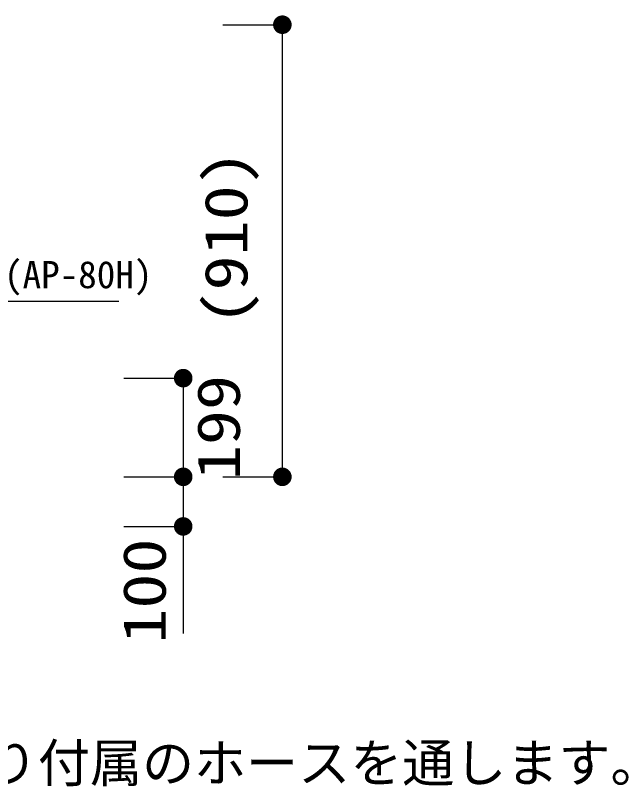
# Model space of a CAD drawing. Units: millimetres, scale not verified. Extents: x -22990 to 8910, y -6308 to 6308.
# Drawn here: x 1033 to 2269, y 2823 to 4379 of the extents above; entities that cross this region are included whole.
import ezdxf
from ezdxf.enums import TextEntityAlignment as Align

# ---------------------------------------------------------------- set-up
doc = ezdxf.new("R2010")
doc.units = ezdxf.units.MM
doc.header["$LTSCALE"] = 30
doc.layers.add('0-3_機器', color=3, linetype='Continuous', lineweight=25)
doc.layers.add('0-F_00クル-フ-6寸法', color=132, linetype='Continuous', lineweight=25)
doc.styles.add('ＭＳ ゴシック', font='')
doc.styles.get('ＭＳ ゴシック').set_extended_font_data('MS Gothic')

msp = doc.modelspace()

# ---------------------------------------------------------------- linework, layer by layer
at = {"layer": '0-3_機器', "color": 4}
msp.add_line((850.05, 3802.46), (1241.31, 3802.46), dxfattribs=at)
at = {"layer": '0-F_00クル-フ-6寸法', "color": 4}
for p, q in [((1450.96, 4359.89), (1570.96, 4359.89)), ((1570.96, 3447.89), (1570.96, 4359.89)), ((1250.96, 3646.94), (1370.96, 3646.94)), ((1370.96, 3646.94), (1370.96, 3447.89)), ((1250.96, 3447.89), (1370.96, 3447.89)), ((1250.96, 3447.89), (1370.96, 3447.89)), ((1370.96, 3447.89), (1370.96, 3347.89)), ((1450.96, 3447.89), (1570.96, 3447.89)), ((1250.96, 3347.89), (1370.96, 3347.89)), ((1370.96, 3347.89), (1370.96, 3132.08))]:
    msp.add_line(p, q, dxfattribs=at)
at = {"layer": '0-F_00クル-フ-6寸法'}
for points in [[(1570.96, 4359.89), (1555.13, 4369.93), (1556.52, 4371.84)], [(1570.96, 4359.89), (1556.52, 4371.84), (1558.13, 4373.55)], [(1570.96, 4359.89), (1558.13, 4373.55), (1559.94, 4375.05)], [(1570.96, 4359.89), (1559.94, 4375.05), (1561.93, 4376.32)], [(1570.96, 4359.89), (1561.93, 4376.32), (1564.06, 4377.32)], [(1570.96, 4359.89), (1564.06, 4377.32), (1566.3, 4378.05)], [(1570.96, 4359.89), (1566.3, 4378.05), (1568.61, 4378.49)], [(1570.96, 4359.89), (1568.61, 4378.49), (1570.96, 4378.64)], [(1570.96, 4359.89), (1570.96, 4378.64), (1573.31, 4378.49)], [(1570.96, 4359.89), (1573.31, 4378.49), (1575.63, 4378.05)], [(1570.96, 4359.89), (1575.63, 4378.05), (1577.87, 4377.32)], [(1570.96, 4359.89), (1577.87, 4377.32), (1580, 4376.32)], [(1570.96, 4359.89), (1580, 4376.32), (1581.99, 4375.05)], [(1570.96, 4359.89), (1581.99, 4375.05), (1583.8, 4373.55)], [(1570.96, 4359.89), (1583.8, 4373.55), (1585.41, 4371.84)], [(1570.96, 4359.89), (1585.41, 4371.84), (1586.8, 4369.93)], [(1570.96, 4359.89), (1552.25, 4361.06), (1552.55, 4363.4)], [(1570.96, 4359.89), (1552.25, 4358.71), (1552.25, 4361.06)], [(1570.96, 4359.89), (1552.55, 4356.37), (1552.25, 4358.71)], [(1570.96, 4359.89), (1552.55, 4363.4), (1553.13, 4365.68)], [(1570.96, 4359.89), (1553.13, 4354.09), (1552.55, 4356.37)], [(1570.96, 4359.89), (1553.13, 4365.68), (1554, 4367.87)], [(1570.96, 4359.89), (1554, 4351.9), (1553.13, 4354.09)], [(1570.96, 4359.89), (1554, 4367.87), (1555.13, 4369.93)], [(1570.96, 4359.89), (1555.13, 4349.84), (1554, 4351.9)], [(1570.96, 4359.89), (1556.52, 4347.93), (1555.13, 4349.84)], [(1570.96, 4359.89), (1558.13, 4346.22), (1556.52, 4347.93)], [(1570.96, 4359.89), (1559.94, 4344.72), (1558.13, 4346.22)], [(1570.96, 4359.89), (1561.93, 4343.45), (1559.94, 4344.72)], [(1570.96, 4359.89), (1564.06, 4342.45), (1561.93, 4343.45)], [(1570.96, 4359.89), (1566.3, 4341.72), (1564.06, 4342.45)], [(1570.96, 4359.89), (1568.61, 4341.28), (1566.3, 4341.72)], [(1570.96, 4359.89), (1570.96, 4341.14), (1568.61, 4341.28)], [(1570.96, 4359.89), (1586.8, 4369.93), (1587.93, 4367.87)], [(1570.96, 4359.89), (1587.93, 4367.87), (1588.8, 4365.68)], [(1570.96, 4359.89), (1588.8, 4365.68), (1589.38, 4363.4)], [(1570.96, 4359.89), (1589.38, 4363.4), (1589.68, 4361.06)], [(1570.96, 4359.89), (1589.68, 4361.06), (1589.68, 4358.71)], [(1570.96, 4359.89), (1573.31, 4341.28), (1570.96, 4341.14)], [(1570.96, 4359.89), (1575.63, 4341.72), (1573.31, 4341.28)], [(1570.96, 4359.89), (1577.87, 4342.45), (1575.63, 4341.72)], [(1570.96, 4359.89), (1580, 4343.45), (1577.87, 4342.45)], [(1570.96, 4359.89), (1581.99, 4344.72), (1580, 4343.45)], [(1570.96, 4359.89), (1583.8, 4346.22), (1581.99, 4344.72)], [(1570.96, 4359.89), (1585.41, 4347.93), (1583.8, 4346.22)], [(1570.96, 4359.89), (1586.8, 4349.84), (1585.41, 4347.93)], [(1570.96, 4359.89), (1587.93, 4351.9), (1586.8, 4349.84)], [(1570.96, 4359.89), (1588.8, 4354.09), (1587.93, 4351.9)], [(1570.96, 4359.89), (1589.38, 4356.37), (1588.8, 4354.09)], [(1570.96, 4359.89), (1589.68, 4358.71), (1589.38, 4356.37)], [(1370.96, 3646.94), (1354, 3654.92), (1355.13, 3656.99)], [(1370.96, 3646.94), (1355.13, 3656.99), (1356.52, 3658.89)], [(1370.96, 3646.94), (1356.52, 3658.89), (1358.13, 3660.61)], [(1370.96, 3646.94), (1358.13, 3660.61), (1359.94, 3662.11)], [(1370.96, 3646.94), (1359.94, 3662.11), (1361.93, 3663.37)], [(1370.96, 3646.94), (1361.93, 3663.37), (1364.06, 3664.37)], [(1370.96, 3646.94), (1364.06, 3664.37), (1366.3, 3665.1)], [(1370.96, 3646.94), (1366.3, 3665.1), (1368.61, 3665.54)], [(1370.96, 3646.94), (1368.61, 3665.54), (1370.96, 3665.69)], [(1370.96, 3646.94), (1370.96, 3665.69), (1373.31, 3665.54)], [(1370.96, 3646.94), (1373.31, 3665.54), (1375.63, 3665.1)], [(1370.96, 3646.94), (1375.63, 3665.1), (1377.87, 3664.37)], [(1370.96, 3646.94), (1377.87, 3664.37), (1380, 3663.37)], [(1370.96, 3646.94), (1380, 3663.37), (1381.99, 3662.11)], [(1370.96, 3646.94), (1381.99, 3662.11), (1383.8, 3660.61)], [(1370.96, 3646.94), (1383.8, 3660.61), (1385.41, 3658.89)], [(1370.96, 3646.94), (1385.41, 3658.89), (1386.8, 3656.99)], [(1370.96, 3646.94), (1386.8, 3656.99), (1387.93, 3654.92)], [(1370.96, 3646.94), (1352.25, 3648.12), (1352.55, 3650.45)], [(1370.96, 3646.94), (1352.25, 3645.76), (1352.25, 3648.12)], [(1370.96, 3646.94), (1352.55, 3643.43), (1352.25, 3645.76)], [(1370.96, 3646.94), (1352.55, 3650.45), (1353.13, 3652.73)], [(1370.96, 3646.94), (1353.13, 3641.14), (1352.55, 3643.43)], [(1370.96, 3646.94), (1353.13, 3652.73), (1354, 3654.92)], [(1370.96, 3646.94), (1354, 3638.96), (1353.13, 3641.14)], [(1370.96, 3646.94), (1355.13, 3636.89), (1354, 3638.96)], [(1370.96, 3646.94), (1356.52, 3634.99), (1355.13, 3636.89)], [(1370.96, 3646.94), (1358.13, 3633.27), (1356.52, 3634.99)], [(1370.96, 3646.94), (1359.94, 3631.77), (1358.13, 3633.27)], [(1370.96, 3646.94), (1361.93, 3630.51), (1359.94, 3631.77)], [(1370.96, 3646.94), (1364.06, 3629.51), (1361.93, 3630.51)], [(1370.96, 3646.94), (1366.3, 3628.78), (1364.06, 3629.51)], [(1370.96, 3646.94), (1368.61, 3628.34), (1366.3, 3628.78)], [(1370.96, 3646.94), (1370.96, 3628.19), (1368.61, 3628.34)], [(1370.96, 3646.94), (1387.93, 3654.92), (1388.8, 3652.73)], [(1370.96, 3646.94), (1388.8, 3652.73), (1389.38, 3650.45)], [(1370.96, 3646.94), (1389.38, 3650.45), (1389.68, 3648.12)], [(1370.96, 3646.94), (1389.68, 3648.12), (1389.68, 3645.76)], [(1370.96, 3646.94), (1373.31, 3628.34), (1370.96, 3628.19)], [(1370.96, 3646.94), (1375.63, 3628.78), (1373.31, 3628.34)], [(1370.96, 3646.94), (1377.87, 3629.51), (1375.63, 3628.78)], [(1370.96, 3646.94), (1380, 3630.51), (1377.87, 3629.51)], [(1370.96, 3646.94), (1381.99, 3631.77), (1380, 3630.51)], [(1370.96, 3646.94), (1383.8, 3633.27), (1381.99, 3631.77)], [(1370.96, 3646.94), (1385.41, 3634.99), (1383.8, 3633.27)], [(1370.96, 3646.94), (1386.8, 3636.89), (1385.41, 3634.99)], [(1370.96, 3646.94), (1387.93, 3638.96), (1386.8, 3636.89)], [(1370.96, 3646.94), (1388.8, 3641.14), (1387.93, 3638.96)], [(1370.96, 3646.94), (1389.38, 3643.43), (1388.8, 3641.14)], [(1370.96, 3646.94), (1389.68, 3645.76), (1389.38, 3643.43)], [(1370.96, 3447.89), (1352.55, 3451.4), (1353.13, 3453.68)], [(1370.96, 3447.89), (1352.55, 3451.4), (1353.13, 3453.68)], [(1370.96, 3447.89), (1353.13, 3453.68), (1354, 3455.87)], [(1370.96, 3447.89), (1353.13, 3453.68), (1354, 3455.87)], [(1370.96, 3447.89), (1354, 3455.87), (1355.13, 3457.93)], [(1370.96, 3447.89), (1354, 3455.87), (1355.13, 3457.93)], [(1370.96, 3447.89), (1355.13, 3457.93), (1356.52, 3459.84)], [(1370.96, 3447.89), (1355.13, 3457.93), (1356.52, 3459.84)], [(1370.96, 3447.89), (1356.52, 3459.84), (1358.13, 3461.55)], [(1370.96, 3447.89), (1356.52, 3459.84), (1358.13, 3461.55)], [(1370.96, 3447.89), (1358.13, 3461.55), (1359.94, 3463.05)], [(1370.96, 3447.89), (1358.13, 3461.55), (1359.94, 3463.05)], [(1370.96, 3447.89), (1359.94, 3463.05), (1361.93, 3464.32)], [(1370.96, 3447.89), (1359.94, 3463.05), (1361.93, 3464.32)], [(1370.96, 3447.89), (1361.93, 3464.32), (1364.06, 3465.32)], [(1370.96, 3447.89), (1361.93, 3464.32), (1364.06, 3465.32)], [(1370.96, 3447.89), (1364.06, 3465.32), (1366.3, 3466.05)], [(1370.96, 3447.89), (1364.06, 3465.32), (1366.3, 3466.05)], [(1370.96, 3447.89), (1366.3, 3466.05), (1368.61, 3466.49)], [(1370.96, 3447.89), (1366.3, 3466.05), (1368.61, 3466.49)], [(1370.96, 3447.89), (1368.61, 3466.49), (1370.96, 3466.64)], [(1370.96, 3447.89), (1368.61, 3466.49), (1370.96, 3466.64)], [(1370.96, 3447.89), (1370.96, 3466.64), (1373.31, 3466.49)], [(1370.96, 3447.89), (1370.96, 3466.64), (1373.31, 3466.49)], [(1370.96, 3447.89), (1373.31, 3466.49), (1375.63, 3466.05)], [(1370.96, 3447.89), (1373.31, 3466.49), (1375.63, 3466.05)], [(1370.96, 3447.89), (1375.63, 3466.05), (1377.87, 3465.32)], [(1370.96, 3447.89), (1375.63, 3466.05), (1377.87, 3465.32)], [(1370.96, 3447.89), (1377.87, 3465.32), (1380, 3464.32)], [(1370.96, 3447.89), (1377.87, 3465.32), (1380, 3464.32)], [(1370.96, 3447.89), (1380, 3464.32), (1381.99, 3463.05)], [(1370.96, 3447.89), (1380, 3464.32), (1381.99, 3463.05)], [(1370.96, 3447.89), (1381.99, 3463.05), (1383.8, 3461.55)], [(1370.96, 3447.89), (1381.99, 3463.05), (1383.8, 3461.55)], [(1370.96, 3447.89), (1383.8, 3461.55), (1385.41, 3459.84)], [(1370.96, 3447.89), (1383.8, 3461.55), (1385.41, 3459.84)], [(1370.96, 3447.89), (1385.41, 3459.84), (1386.8, 3457.93)], [(1370.96, 3447.89), (1385.41, 3459.84), (1386.8, 3457.93)], [(1370.96, 3447.89), (1386.8, 3457.93), (1387.93, 3455.87)], [(1370.96, 3447.89), (1386.8, 3457.93), (1387.93, 3455.87)], [(1370.96, 3447.89), (1387.93, 3455.87), (1388.8, 3453.68)], [(1370.96, 3447.89), (1387.93, 3455.87), (1388.8, 3453.68)], [(1370.96, 3447.89), (1388.8, 3453.68), (1389.38, 3451.4)], [(1370.96, 3447.89), (1388.8, 3453.68), (1389.38, 3451.4)], [(1570.96, 3447.89), (1552.55, 3451.4), (1553.13, 3453.68)], [(1570.96, 3447.89), (1553.13, 3453.68), (1554, 3455.87)], [(1570.96, 3447.89), (1554, 3455.87), (1555.13, 3457.93)], [(1570.96, 3447.89), (1555.13, 3457.93), (1556.52, 3459.84)], [(1570.96, 3447.89), (1556.52, 3459.84), (1558.13, 3461.55)], [(1570.96, 3447.89), (1558.13, 3461.55), (1559.94, 3463.05)], [(1570.96, 3447.89), (1559.94, 3463.05), (1561.93, 3464.32)], [(1570.96, 3447.89), (1561.93, 3464.32), (1564.06, 3465.32)], [(1570.96, 3447.89), (1564.06, 3465.32), (1566.3, 3466.05)], [(1570.96, 3447.89), (1566.3, 3466.05), (1568.61, 3466.49)], [(1570.96, 3447.89), (1568.61, 3466.49), (1570.96, 3466.64)], [(1570.96, 3447.89), (1570.96, 3466.64), (1573.31, 3466.49)], [(1570.96, 3447.89), (1573.31, 3466.49), (1575.63, 3466.05)], [(1570.96, 3447.89), (1575.63, 3466.05), (1577.87, 3465.32)], [(1570.96, 3447.89), (1577.87, 3465.32), (1580, 3464.32)], [(1570.96, 3447.89), (1580, 3464.32), (1581.99, 3463.05)], [(1570.96, 3447.89), (1581.99, 3463.05), (1583.8, 3461.55)], [(1570.96, 3447.89), (1583.8, 3461.55), (1585.41, 3459.84)], [(1570.96, 3447.89), (1585.41, 3459.84), (1586.8, 3457.93)], [(1570.96, 3447.89), (1586.8, 3457.93), (1587.93, 3455.87)], [(1570.96, 3447.89), (1587.93, 3455.87), (1588.8, 3453.68)], [(1570.96, 3447.89), (1588.8, 3453.68), (1589.38, 3451.4)], [(1370.96, 3447.89), (1352.25, 3449.06), (1352.55, 3451.4)], [(1370.96, 3447.89), (1352.25, 3449.06), (1352.55, 3451.4)], [(1370.96, 3447.89), (1352.25, 3446.71), (1352.25, 3449.06)], [(1370.96, 3447.89), (1352.25, 3446.71), (1352.25, 3449.06)], [(1370.96, 3447.89), (1352.55, 3444.37), (1352.25, 3446.71)], [(1370.96, 3447.89), (1352.55, 3444.37), (1352.25, 3446.71)], [(1370.96, 3447.89), (1353.13, 3442.09), (1352.55, 3444.37)], [(1370.96, 3447.89), (1353.13, 3442.09), (1352.55, 3444.37)], [(1370.96, 3447.89), (1354, 3439.9), (1353.13, 3442.09)], [(1370.96, 3447.89), (1354, 3439.9), (1353.13, 3442.09)], [(1370.96, 3447.89), (1355.13, 3437.84), (1354, 3439.9)], [(1370.96, 3447.89), (1355.13, 3437.84), (1354, 3439.9)], [(1370.96, 3447.89), (1356.52, 3435.93), (1355.13, 3437.84)], [(1370.96, 3447.89), (1356.52, 3435.93), (1355.13, 3437.84)], [(1370.96, 3447.89), (1358.13, 3434.22), (1356.52, 3435.93)], [(1370.96, 3447.89), (1358.13, 3434.22), (1356.52, 3435.93)], [(1370.96, 3447.89), (1359.94, 3432.72), (1358.13, 3434.22)], [(1370.96, 3447.89), (1359.94, 3432.72), (1358.13, 3434.22)], [(1370.96, 3447.89), (1361.93, 3431.45), (1359.94, 3432.72)], [(1370.96, 3447.89), (1361.93, 3431.45), (1359.94, 3432.72)], [(1370.96, 3447.89), (1364.06, 3430.45), (1361.93, 3431.45)], [(1370.96, 3447.89), (1364.06, 3430.45), (1361.93, 3431.45)], [(1370.96, 3447.89), (1366.3, 3429.72), (1364.06, 3430.45)], [(1370.96, 3447.89), (1366.3, 3429.72), (1364.06, 3430.45)], [(1370.96, 3447.89), (1368.61, 3429.28), (1366.3, 3429.72)], [(1370.96, 3447.89), (1368.61, 3429.28), (1366.3, 3429.72)], [(1370.96, 3447.89), (1370.96, 3429.14), (1368.61, 3429.28)], [(1370.96, 3447.89), (1370.96, 3429.14), (1368.61, 3429.28)], [(1370.96, 3447.89), (1389.38, 3451.4), (1389.68, 3449.06)], [(1370.96, 3447.89), (1389.38, 3451.4), (1389.68, 3449.06)], [(1370.96, 3447.89), (1389.68, 3449.06), (1389.68, 3446.71)], [(1370.96, 3447.89), (1389.68, 3449.06), (1389.68, 3446.71)], [(1370.96, 3447.89), (1373.31, 3429.28), (1370.96, 3429.14)], [(1370.96, 3447.89), (1375.63, 3429.72), (1373.31, 3429.28)], [(1370.96, 3447.89), (1377.87, 3430.45), (1375.63, 3429.72)], [(1370.96, 3447.89), (1380, 3431.45), (1377.87, 3430.45)], [(1370.96, 3447.89), (1381.99, 3432.72), (1380, 3431.45)], [(1370.96, 3447.89), (1383.8, 3434.22), (1381.99, 3432.72)], [(1370.96, 3447.89), (1385.41, 3435.93), (1383.8, 3434.22)], [(1370.96, 3447.89), (1386.8, 3437.84), (1385.41, 3435.93)], [(1370.96, 3447.89), (1387.93, 3439.9), (1386.8, 3437.84)], [(1370.96, 3447.89), (1388.8, 3442.09), (1387.93, 3439.9)], [(1370.96, 3447.89), (1389.38, 3444.37), (1388.8, 3442.09)], [(1370.96, 3447.89), (1389.68, 3446.71), (1389.38, 3444.37)], [(1370.96, 3447.89), (1373.31, 3429.28), (1370.96, 3429.14)], [(1370.96, 3447.89), (1375.63, 3429.72), (1373.31, 3429.28)], [(1370.96, 3447.89), (1377.87, 3430.45), (1375.63, 3429.72)], [(1370.96, 3447.89), (1380, 3431.45), (1377.87, 3430.45)], [(1370.96, 3447.89), (1381.99, 3432.72), (1380, 3431.45)], [(1370.96, 3447.89), (1383.8, 3434.22), (1381.99, 3432.72)], [(1370.96, 3447.89), (1385.41, 3435.93), (1383.8, 3434.22)], [(1370.96, 3447.89), (1386.8, 3437.84), (1385.41, 3435.93)], [(1370.96, 3447.89), (1387.93, 3439.9), (1386.8, 3437.84)], [(1370.96, 3447.89), (1388.8, 3442.09), (1387.93, 3439.9)], [(1370.96, 3447.89), (1389.38, 3444.37), (1388.8, 3442.09)], [(1370.96, 3447.89), (1389.68, 3446.71), (1389.38, 3444.37)], [(1570.96, 3447.89), (1552.25, 3449.06), (1552.55, 3451.4)], [(1570.96, 3447.89), (1552.25, 3446.71), (1552.25, 3449.06)], [(1570.96, 3447.89), (1552.55, 3444.37), (1552.25, 3446.71)], [(1570.96, 3447.89), (1553.13, 3442.09), (1552.55, 3444.37)], [(1570.96, 3447.89), (1554, 3439.9), (1553.13, 3442.09)], [(1570.96, 3447.89), (1555.13, 3437.84), (1554, 3439.9)], [(1570.96, 3447.89), (1556.52, 3435.93), (1555.13, 3437.84)], [(1570.96, 3447.89), (1558.13, 3434.22), (1556.52, 3435.93)], [(1570.96, 3447.89), (1559.94, 3432.72), (1558.13, 3434.22)], [(1570.96, 3447.89), (1561.93, 3431.45), (1559.94, 3432.72)], [(1570.96, 3447.89), (1564.06, 3430.45), (1561.93, 3431.45)], [(1570.96, 3447.89), (1566.3, 3429.72), (1564.06, 3430.45)], [(1570.96, 3447.89), (1568.61, 3429.28), (1566.3, 3429.72)], [(1570.96, 3447.89), (1570.96, 3429.14), (1568.61, 3429.28)], [(1570.96, 3447.89), (1589.38, 3451.4), (1589.68, 3449.06)], [(1570.96, 3447.89), (1589.68, 3449.06), (1589.68, 3446.71)], [(1570.96, 3447.89), (1573.31, 3429.28), (1570.96, 3429.14)], [(1570.96, 3447.89), (1575.63, 3429.72), (1573.31, 3429.28)], [(1570.96, 3447.89), (1577.87, 3430.45), (1575.63, 3429.72)], [(1570.96, 3447.89), (1580, 3431.45), (1577.87, 3430.45)], [(1570.96, 3447.89), (1581.99, 3432.72), (1580, 3431.45)], [(1570.96, 3447.89), (1583.8, 3434.22), (1581.99, 3432.72)], [(1570.96, 3447.89), (1585.41, 3435.93), (1583.8, 3434.22)], [(1570.96, 3447.89), (1586.8, 3437.84), (1585.41, 3435.93)], [(1570.96, 3447.89), (1587.93, 3439.9), (1586.8, 3437.84)], [(1570.96, 3447.89), (1588.8, 3442.09), (1587.93, 3439.9)], [(1570.96, 3447.89), (1589.38, 3444.37), (1588.8, 3442.09)], [(1570.96, 3447.89), (1589.68, 3446.71), (1589.38, 3444.37)], [(1370.96, 3347.89), (1356.52, 3359.84), (1358.13, 3361.55)], [(1370.96, 3347.89), (1358.13, 3361.55), (1359.94, 3363.05)], [(1370.96, 3347.89), (1359.94, 3363.05), (1361.93, 3364.32)], [(1370.96, 3347.89), (1361.93, 3364.32), (1364.06, 3365.32)], [(1370.96, 3347.89), (1364.06, 3365.32), (1366.3, 3366.05)], [(1370.96, 3347.89), (1366.3, 3366.05), (1368.61, 3366.49)], [(1370.96, 3347.89), (1368.61, 3366.49), (1370.96, 3366.64)], [(1370.96, 3347.89), (1370.96, 3366.64), (1373.31, 3366.49)], [(1370.96, 3347.89), (1373.31, 3366.49), (1375.63, 3366.05)], [(1370.96, 3347.89), (1375.63, 3366.05), (1377.87, 3365.32)], [(1370.96, 3347.89), (1377.87, 3365.32), (1380, 3364.32)], [(1370.96, 3347.89), (1380, 3364.32), (1381.99, 3363.05)], [(1370.96, 3347.89), (1381.99, 3363.05), (1383.8, 3361.55)], [(1370.96, 3347.89), (1383.8, 3361.55), (1385.41, 3359.84)], [(1370.96, 3347.89), (1352.25, 3349.06), (1352.55, 3351.4)], [(1370.96, 3347.89), (1352.25, 3346.71), (1352.25, 3349.06)], [(1370.96, 3347.89), (1352.55, 3344.37), (1352.25, 3346.71)], [(1370.96, 3347.89), (1352.55, 3351.4), (1353.13, 3353.68)], [(1370.96, 3347.89), (1353.13, 3342.09), (1352.55, 3344.37)], [(1370.96, 3347.89), (1353.13, 3353.68), (1354, 3355.87)], [(1370.96, 3347.89), (1354, 3339.9), (1353.13, 3342.09)], [(1370.96, 3347.89), (1354, 3355.87), (1355.13, 3357.93)], [(1370.96, 3347.89), (1355.13, 3337.84), (1354, 3339.9)], [(1370.96, 3347.89), (1355.13, 3357.93), (1356.52, 3359.84)], [(1370.96, 3347.89), (1356.52, 3335.93), (1355.13, 3337.84)], [(1370.96, 3347.89), (1358.13, 3334.22), (1356.52, 3335.93)], [(1370.96, 3347.89), (1359.94, 3332.72), (1358.13, 3334.22)], [(1370.96, 3347.89), (1361.93, 3331.45), (1359.94, 3332.72)], [(1370.96, 3347.89), (1364.06, 3330.45), (1361.93, 3331.45)], [(1370.96, 3347.89), (1366.3, 3329.72), (1364.06, 3330.45)], [(1370.96, 3347.89), (1368.61, 3329.28), (1366.3, 3329.72)], [(1370.96, 3347.89), (1370.96, 3329.14), (1368.61, 3329.28)], [(1370.96, 3347.89), (1385.41, 3359.84), (1386.8, 3357.93)], [(1370.96, 3347.89), (1386.8, 3357.93), (1387.93, 3355.87)], [(1370.96, 3347.89), (1387.93, 3355.87), (1388.8, 3353.68)], [(1370.96, 3347.89), (1388.8, 3353.68), (1389.38, 3351.4)], [(1370.96, 3347.89), (1389.38, 3351.4), (1389.68, 3349.06)], [(1370.96, 3347.89), (1389.68, 3349.06), (1389.68, 3346.71)], [(1370.96, 3347.89), (1373.31, 3329.28), (1370.96, 3329.14)], [(1370.96, 3347.89), (1375.63, 3329.72), (1373.31, 3329.28)], [(1370.96, 3347.89), (1377.87, 3330.45), (1375.63, 3329.72)], [(1370.96, 3347.89), (1380, 3331.45), (1377.87, 3330.45)], [(1370.96, 3347.89), (1381.99, 3332.72), (1380, 3331.45)], [(1370.96, 3347.89), (1383.8, 3334.22), (1381.99, 3332.72)], [(1370.96, 3347.89), (1385.41, 3335.93), (1383.8, 3334.22)], [(1370.96, 3347.89), (1386.8, 3337.84), (1385.41, 3335.93)], [(1370.96, 3347.89), (1387.93, 3339.9), (1386.8, 3337.84)], [(1370.96, 3347.89), (1388.8, 3342.09), (1387.93, 3339.9)], [(1370.96, 3347.89), (1389.38, 3344.37), (1388.8, 3342.09)], [(1370.96, 3347.89), (1389.68, 3346.71), (1389.38, 3344.37)]]:
    msp.add_solid(points, dxfattribs=at)

# ---------------------------------------------------------------- texts
at = {"layer": '0-3_機器', "color": 4, "style": 'ＭＳ ゴシック'}
for s, height, p in [('ブロワ(AP-80H)', 54.99, (784.56, 3811.82)), ('※PF22については、リン除去装置内部より付属のホースを通します。', 76.98, (-916.63, 2809.21))]:
    msp.add_text(s, height=height, dxfattribs=at).set_placement(p, align=Align.BOTTOM_LEFT)
at = {"layer": '0-F_00クル-フ-6寸法', "color": 3, "style": 'ＭＳ ゴシック', "width": 1.2}
for s, p in [('(910)', (1526.55, 3753.03)), ('199', (1511.37, 3441.13)), ('100', (1361.79, 3111.25))]:
    msp.add_text(s, height=86.66, rotation=90, dxfattribs=at).set_placement(p, align=Align.BOTTOM_LEFT)

doc.saveas('drawing.dxf')
